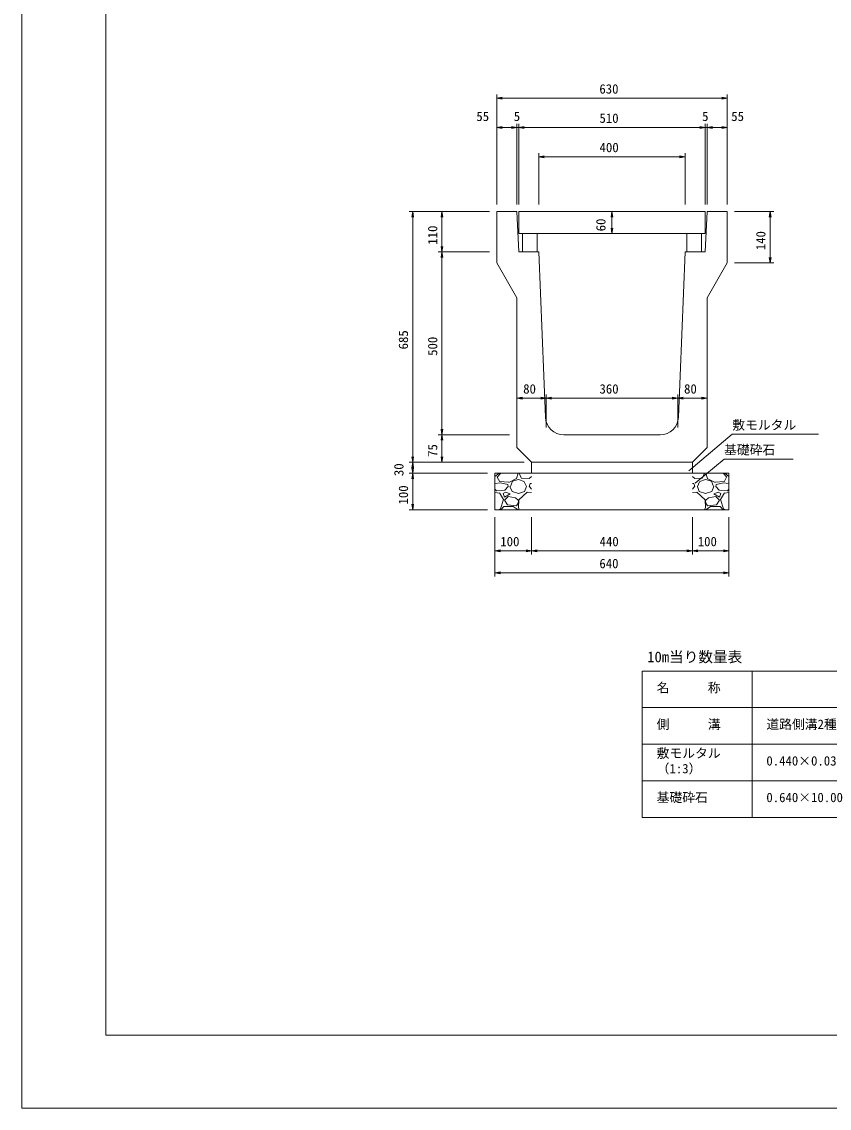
# Model space of a CAD drawing. Units: millimetres, scale not verified, with parts at other scales. Extents: x -2 to 84098, y 4 to 59404.
# Drawn here: x -2 to 22083, y 4 to 29704 of the extents above; entities that cross this region are included whole.
import ezdxf
from ezdxf.enums import TextEntityAlignment as Align

# ---------------------------------------------------------------- set-up
doc = ezdxf.new("R2010")
doc.units = ezdxf.units.MM
doc.header["$LTSCALE"] = 100
for name, color, linetype, lineweight in [('0_2', 7, 'Continuous', 18), ('D-MTR-FRAM（材料表図枠）', 2, 'Continuous', 18), ('D-STR-DIM（寸法）', 7, 'Continuous', 18), ('D-STR-HTXT（旗揚げ）', 7, 'Continuous', 18), ('D-STR-STR1（構造物）', 7, 'Continuous', 18), ('D-STR-STRn（構造物）', 7, 'Continuous', 18), ('D-STR（構造物外形線）', 1, 'Continuous', 18), ('D-TTL(外枠）', 2, 'Continuous', 18), ('DEFPOINTS_3', 8, 'Continuous', 18)]:
    doc.layers.add(name, color=color, linetype=linetype, lineweight=lineweight)
for name, color, linetype in [('D-MTR-TXT(文字列）', 7, 'Continuous'), ('D-MTR（材料表タイトル）', 7, 'Continuous'), ('D-STR-TXT（文字）', 7, 'Continuous')]:
    doc.layers.add(name, color=color, linetype=linetype)
doc.styles.add('ＭＳ ゴシック', font='')
doc.styles.get('ＭＳ ゴシック').set_extended_font_data('MS Gothic')

msp = doc.modelspace()

# ---------------------------------------------------------------- linework, layer by layer
at = {"layer": '0_2'}
for p, q in [((12989.8, 27612.6), (13139.8, 27637.6)), ((19139.8, 27637.6), (19289.8, 27612.6)), ((13139.8, 27587.6), (12989.8, 27612.6)), ((12989.8, 27612.6), (13009.8, 27612.6)), ((19289.8, 27612.6), (19139.8, 27587.6)), ((19289.8, 27612.6), (19269.8, 27612.6)), ((12989.8, 26812.6), (13139.8, 26837.6)), ((13139.8, 26787.6), (12989.8, 26812.6)), ((12989.8, 26812.6), (13009.8, 26812.6)), ((13389.8, 26837.6), (13539.8, 26812.6)), ((13389.8, 26837.6), (13539.8, 26812.6)), ((13539.8, 26812.6), (13389.8, 26787.6)), ((13539.8, 26812.6), (13389.8, 26787.6)), ((13539.8, 26812.6), (13519.8, 26812.6)), ((13539.8, 26812.6), (13519.8, 26812.6)), ((13589.8, 26812.6), (13739.8, 26837.6)), ((13589.8, 26812.6), (13739.8, 26837.6)), ((13739.8, 26787.6), (13589.8, 26812.6)), ((13589.8, 26812.6), (13609.8, 26812.6)), ((13739.8, 26787.6), (13589.8, 26812.6)), ((13589.8, 26812.6), (13609.8, 26812.6)), ((18539.8, 26837.6), (18689.8, 26812.6)), ((18539.8, 26837.6), (18689.8, 26812.6)), ((18689.8, 26812.6), (18539.8, 26787.6)), ((18689.8, 26812.6), (18539.8, 26787.6)), ((18689.8, 26812.6), (18669.8, 26812.6)), ((18689.8, 26812.6), (18669.8, 26812.6)), ((18739.8, 26812.6), (18889.8, 26837.6)), ((18739.8, 26812.6), (18889.8, 26837.6)), ((18889.8, 26787.6), (18739.8, 26812.6)), ((18739.8, 26812.6), (18759.8, 26812.6)), ((18889.8, 26787.6), (18739.8, 26812.6)), ((18739.8, 26812.6), (18759.8, 26812.6)), ((19139.8, 26837.6), (19289.8, 26812.6)), ((19289.8, 26812.6), (19139.8, 26787.6)), ((19289.8, 26812.6), (19269.8, 26812.6)), ((14139.8, 26012.6), (14289.8, 26037.6)), ((14289.8, 25987.6), (14139.8, 26012.6)), ((14139.8, 26012.6), (14159.8, 26012.6)), ((17989.8, 26037.6), (18139.8, 26012.6)), ((18139.8, 26012.6), (17989.8, 25987.6)), ((18139.8, 26012.6), (18119.8, 26012.6)), ((10664.8, 24362.6), (10689.8, 24512.6)), ((10689.8, 24512.6), (10714.8, 24362.6)), ((10689.8, 24512.6), (10689.8, 24492.6)), ((11464.8, 24362.6), (11489.8, 24512.6)), ((11489.8, 24512.6), (11514.8, 24362.6)), ((11489.8, 24512.6), (11489.8, 24492.6)), ((16114.8, 24362.6), (16139.8, 24512.6)), ((16139.8, 24512.6), (16164.8, 24362.6)), ((16139.8, 24512.6), (16139.8, 24492.6)), ((20438.9, 24362.6), (20463.9, 24512.6)), ((20463.9, 24512.6), (20488.9, 24362.6)), ((20463.9, 24512.6), (20463.9, 24492.6)), ((16139.8, 23912.6), (16114.8, 24062.6)), ((16164.8, 24062.6), (16139.8, 23912.6)), ((16139.8, 23912.6), (16139.8, 23932.6)), ((11489.8, 23412.6), (11464.8, 23562.6)), ((11514.8, 23562.6), (11489.8, 23412.6)), ((11464.8, 23262.6), (11489.8, 23412.6)), ((11489.8, 23412.6), (11489.8, 23432.6)), ((11489.8, 23412.6), (11514.8, 23262.6)), ((11489.8, 23412.6), (11489.8, 23392.6)), ((20463.9, 23112.6), (20438.9, 23262.6)), ((20488.9, 23262.6), (20463.9, 23112.6)), ((20463.9, 23112.6), (20463.9, 23132.6)), ((13539.8, 19412.6), (13689.8, 19437.6)), ((13689.8, 19387.6), (13539.8, 19412.6)), ((13539.8, 19412.6), (13559.8, 19412.6)), ((14189.9, 19437.6), (14339.9, 19412.6)), ((14339.9, 19412.6), (14189.9, 19387.6)), ((14339.9, 19412.6), (14319.9, 19412.6)), ((14339.9, 19412.6), (14489.9, 19437.6)), ((14489.9, 19387.6), (14339.9, 19412.6)), ((14339.9, 19412.6), (14359.9, 19412.6)), ((17789.8, 19437.6), (17939.8, 19412.6)), ((17939.8, 19412.6), (17789.8, 19387.6)), ((17939.8, 19412.6), (17919.8, 19412.6)), ((17939.8, 19412.6), (18089.8, 19437.6)), ((18089.8, 19387.6), (17939.8, 19412.6)), ((17939.8, 19412.6), (17959.8, 19412.6)), ((18589.8, 19437.6), (18739.8, 19412.6)), ((18739.8, 19412.6), (18589.8, 19387.6)), ((18739.8, 19412.6), (18719.8, 19412.6)), ((11489.8, 18412.6), (11464.8, 18562.6)), ((11514.8, 18562.6), (11489.8, 18412.6)), ((11489.8, 18412.6), (11489.8, 18432.6)), ((11464.8, 18262.6), (11489.8, 18412.6)), ((11489.8, 18412.6), (11514.8, 18262.6)), ((11489.8, 18412.6), (11489.8, 18392.6)), ((10689.8, 17662.6), (10664.8, 17812.6)), ((10664.8, 17512.6), (10689.8, 17662.6)), ((10714.8, 17812.6), (10689.8, 17662.6)), ((10689.8, 17662.6), (10689.8, 17682.6)), ((10689.8, 17662.6), (10714.8, 17512.6)), ((10689.8, 17662.6), (10689.8, 17642.6)), ((11489.8, 17662.6), (11464.8, 17812.6)), ((11514.8, 17812.6), (11489.8, 17662.6)), ((11489.8, 17662.6), (11489.8, 17682.6)), ((10689.8, 17362.6), (10664.8, 17512.6)), ((10664.8, 17212.6), (10689.8, 17362.6)), ((10714.8, 17512.6), (10689.8, 17362.6)), ((10689.8, 17362.6), (10689.8, 17382.6)), ((10689.8, 17362.6), (10714.8, 17212.6)), ((10689.8, 17362.6), (10689.8, 17342.6)), ((10689.8, 16362.6), (10664.8, 16512.6)), ((10714.8, 16512.6), (10689.8, 16362.6)), ((10689.8, 16362.6), (10689.8, 16382.6)), ((12939.8, 15240.3), (13089.8, 15265.3)), ((13089.8, 15215.3), (12939.8, 15240.3)), ((12939.8, 15240.3), (12959.8, 15240.3)), ((13789.8, 15265.3), (13939.8, 15240.3)), ((13939.8, 15240.3), (13789.8, 15215.3)), ((13939.8, 15240.3), (13919.8, 15240.3)), ((13939.8, 15240.3), (14089.8, 15265.3)), ((14089.8, 15215.3), (13939.8, 15240.3)), ((13939.8, 15240.3), (13959.8, 15240.3)), ((18189.8, 15265.3), (18339.8, 15240.3)), ((18339.8, 15240.3), (18189.8, 15215.3)), ((18339.8, 15240.3), (18319.8, 15240.3)), ((18339.8, 15240.3), (18489.8, 15265.3)), ((18489.8, 15215.3), (18339.8, 15240.3)), ((18339.8, 15240.3), (18359.8, 15240.3)), ((19189.8, 15265.3), (19339.8, 15240.3)), ((19339.8, 15240.3), (19189.8, 15215.3)), ((19339.8, 15240.3), (19319.8, 15240.3)), ((12939.8, 14639.6), (13089.8, 14664.6)), ((13089.8, 14614.6), (12939.8, 14639.6)), ((12939.8, 14639.6), (12959.8, 14639.6)), ((19189.8, 14664.6), (19339.8, 14639.6)), ((19339.8, 14639.6), (19189.8, 14614.6)), ((19339.8, 14639.6), (19319.8, 14639.6))]:
    msp.add_line(p, q, dxfattribs=at)
at = {"layer": 'D-MTR-FRAM（材料表図枠）'}
for p, q in [((16969.5, 11955.4), (30969.5, 11955.4)), ((16969.5, 7955.4), (16969.5, 11955.4)), ((19969.5, 7955.4), (19969.5, 11955.4)), ((16969.5, 10955.4), (30969.5, 10955.4)), ((16969.5, 9955.4), (30969.5, 9955.4)), ((16969.5, 8955.4), (30969.5, 8955.4)), ((16969.5, 7955.4), (30969.5, 7955.4))]:
    msp.add_line(p, q, dxfattribs=at)
at = {"layer": 'D-STR-DIM（寸法）'}
for p, q in [((12989.8, 24712.6), (12989.8, 27712.6)), ((19289.8, 24712.6), (19289.8, 27712.6)), ((13009.8, 27612.6), (19269.8, 27612.6)), ((12989.8, 24712.6), (12989.8, 26912.6)), ((13009.8, 26812.6), (13519.8, 26812.6)), ((13519.8, 26812.6), (13499.8, 26812.6)), ((13539.8, 24712.6), (13539.8, 26912.6)), ((13539.8, 24712.6), (13539.8, 26912.6)), ((13539.8, 26812.6), (13589.8, 26812.6)), ((13589.8, 24712.6), (13589.8, 26912.6)), ((13589.8, 24712.6), (13589.8, 26912.6)), ((13609.8, 26812.6), (18669.8, 26812.6)), ((13609.8, 26812.6), (13629.8, 26812.6)), ((18669.8, 26812.6), (18649.8, 26812.6)), ((18689.8, 24712.6), (18689.8, 26912.6)), ((18689.8, 24712.6), (18689.8, 26912.6)), ((18739.8, 26812.6), (18689.8, 26812.6)), ((18739.8, 24712.6), (18739.8, 26912.6)), ((18739.8, 24712.6), (18739.8, 26912.6)), ((18759.8, 26812.6), (18779.8, 26812.6)), ((19269.8, 26812.6), (18759.8, 26812.6)), ((19289.8, 24712.6), (19289.8, 26912.6)), ((14139.8, 24712.6), (14139.8, 26112.6)), ((14159.8, 26012.6), (18119.8, 26012.6)), ((18139.8, 24712.6), (18139.8, 26112.6)), ((12789.8, 24512.6), (10589.8, 24512.6)), ((10689.8, 24492.6), (10689.8, 17682.6)), ((12789.8, 24512.6), (11389.8, 24512.6)), ((11489.8, 24492.6), (11489.8, 23432.6)), ((15939.8, 24512.6), (16039.8, 24512.6)), ((16139.8, 24492.6), (16139.8, 23932.6)), ((19489.8, 24512.6), (20563.9, 24512.6)), ((20463.9, 23132.6), (20463.9, 24492.6)), ((15939.8, 23912.6), (16039.8, 23912.6)), ((12789.8, 23412.6), (11389.8, 23412.6)), ((12789.8, 23412.6), (11389.8, 23412.6)), ((11489.8, 23392.6), (11489.8, 18432.6)), ((19489.8, 23112.6), (20563.9, 23112.6)), ((13539.8, 18612.6), (13539.8, 19512.6)), ((13559.8, 19412.6), (14319.9, 19412.6)), ((14339.9, 18612.6), (14339.9, 19512.6)), ((14339.9, 18612.6), (14339.9, 19512.6)), ((14359.9, 19412.6), (17919.8, 19412.6)), ((17939.8, 18612.6), (17939.8, 19512.6)), ((17939.8, 18612.6), (17939.8, 19512.6)), ((18719.8, 19412.6), (17959.8, 19412.6)), ((18739.8, 18612.6), (18739.8, 19512.6)), ((13339.8, 18412.6), (11389.8, 18412.6)), ((13339.8, 18412.6), (11389.8, 18412.6)), ((11489.8, 18392.6), (11489.8, 17682.6)), ((13739.8, 17662.6), (10589.8, 17662.6)), ((13739.8, 17662.6), (10589.8, 17662.6)), ((10689.8, 17642.6), (10689.8, 17382.6)), ((13739.8, 17662.6), (11389.8, 17662.6)), ((12739.8, 17362.6), (10589.8, 17362.6)), ((12739.8, 17362.6), (10589.8, 17362.6)), ((10689.8, 17342.6), (10689.8, 16382.6)), ((12739.8, 16362.6), (10589.8, 16362.6)), ((12939.8, 16162.6), (12939.8, 15140.3)), ((12939.8, 16162.6), (12939.8, 14539.6)), ((13939.8, 16162.6), (13939.8, 15140.3)), ((13939.8, 16162.6), (13939.8, 15140.3)), ((18339.8, 16162.6), (18339.8, 15140.3)), ((18339.8, 16162.6), (18339.8, 15140.3)), ((19339.8, 16162.6), (19339.8, 15140.3)), ((19339.8, 16162.6), (19339.8, 14539.6)), ((13919.8, 15240.3), (12959.8, 15240.3)), ((13959.8, 15240.3), (18319.8, 15240.3)), ((18359.8, 15240.3), (19319.8, 15240.3)), ((19319.8, 14639.6), (12959.8, 14639.6))]:
    msp.add_line(p, q, dxfattribs=at)
at = {"layer": 'D-STR-HTXT（旗揚げ）'}
for p, q in [((18237.9, 17425.9), (19429.6, 18427.2)), ((21789.4, 18427.2), (19429.6, 18427.2)), ((18418.6, 17088.8), (19205.1, 17748.2)), ((21091.4, 17748.2), (19205.1, 17748.2))]:
    msp.add_line(p, q, dxfattribs=at)
at = {"layer": 'D-STR-STR1（構造物）'}
for p, q in [((13589.8, 24512.6), (18689.8, 24512.6)), ((13589.8, 23912.6), (13589.8, 24512.6)), ((18689.8, 23912.6), (18689.8, 24512.6)), ((13589.8, 23912.6), (18689.8, 23912.6)), ((13689.8, 23412.6), (13689.8, 23912.6)), ((14089.8, 23412.6), (14089.8, 23912.6)), ((18189.8, 23412.6), (18189.8, 23912.6)), ((18589.8, 23412.6), (18589.8, 23912.6))]:
    msp.add_line(p, q, dxfattribs=at)
at = {"layer": 'D-STR-STRn（構造物）'}
for p, q in [((13939.8, 17662.6), (13939.8, 17362.6)), ((18339.8, 17662.6), (18339.8, 17362.6)), ((13939.8, 17362.6), (12939.8, 17362.6)), ((12939.8, 17362.6), (12939.8, 16362.6)), ((12939.8, 17275.6), (13052.4, 17362.6)), ((13001.6, 17252.1), (13101, 17362.6)), ((13073.6, 17131.6), (13003.6, 17251.6)), ((13571.9, 17362), (13531.9, 17222)), ((13606, 17362.6), (13659.9, 17234.4)), ((13661, 17231.6), (13871, 17221.6)), ((13871.6, 17222.8), (13939.8, 17275.5)), ((18339.8, 17362.6), (13939.8, 17362.6)), ((18339.8, 17362.6), (19339.8, 17362.6)), ((18408.1, 17222.8), (18339.8, 17275.5)), ((18618.7, 17231.6), (18408.7, 17221.6)), ((18673.7, 17362.6), (18619.8, 17234.4)), ((18707.8, 17362), (18747.8, 17222)), ((19278.1, 17252.1), (19178.7, 17362.6)), ((19206.1, 17131.6), (19276.1, 17251.6)), ((19339.8, 17275.6), (19227.3, 17362.6)), ((19339.8, 17362.6), (19339.8, 16362.6)), ((13092.5, 17101), (12939.8, 17084.9)), ((12981.3, 16885.4), (12939.8, 16930.5)), ((13321, 17114.2), (13071, 17134.2)), ((13291.2, 17052.7), (13091.2, 17102.7)), ((13301.6, 17002.1), (13211.6, 16902.1)), ((13301.7, 17001.5), (13291.7, 17051.5)), ((13532.1, 17221.4), (13322.1, 17111.4)), ((13350.7, 17002.4), (13410.7, 16862.4)), ((13361.4, 17002), (13421.4, 17142)), ((13421.7, 17142.1), (13581.7, 17192.1)), ((13581.2, 17192), (13741.2, 17132)), ((13741.7, 17131.8), (13801.7, 17001.8)), ((13751.3, 16862.6), (13801.3, 17002.6)), ((13939.8, 16930.6), (13871.3, 17005.4)), ((13871.4, 17002.4), (13901.4, 17082.4)), ((13939.8, 17084.9), (13902.5, 17081)), ((18339.8, 17084.9), (18377.2, 17081)), ((18339.8, 16930.6), (18408.4, 17005.4)), ((18408.3, 17002.4), (18378.3, 17082.4)), ((18538, 17131.8), (18478, 17001.8)), ((18528.4, 16862.6), (18478.4, 17002.6)), ((18698.5, 17192), (18538.5, 17132)), ((18858, 17142.1), (18698, 17192.1)), ((18747.6, 17221.4), (18957.6, 17111.4)), ((18918.3, 17002), (18858.3, 17142)), ((18929, 17002.4), (18869, 16862.4)), ((18958.7, 17114.2), (19208.7, 17134.2)), ((18978, 17001.5), (18988, 17051.5)), ((18978.1, 17002.1), (19068.1, 16902.1)), ((18988.5, 17052.7), (19188.5, 17102.7)), ((19187.2, 17101), (19339.8, 17084.9)), ((19298.4, 16885.4), (19339.8, 16930.5)), ((13061.9, 16821.1), (12939.8, 16831.3)), ((13210.9, 16902.7), (12980.9, 16882.7)), ((13173.8, 16642.7), (13063.8, 16822.7)), ((13091.7, 16391.8), (13171.7, 16641.8)), ((13161.2, 16812.1), (13201.2, 16712.1)), ((13231.5, 16841.7), (13161.5, 16811.7)), ((13201.2, 16712.3), (13351.2, 16802.3)), ((13301.5, 16722.1), (13201.5, 16622.1)), ((13351.9, 16802.3), (13231.9, 16842.3)), ((13502.7, 16692.7), (13302.7, 16722.7)), ((13410.8, 16861.4), (13580.8, 16811.4)), ((13583.7, 16620), (13503.7, 16690)), ((13591.1, 16632.6), (13581.1, 16422.6)), ((13582.1, 16811.5), (13752.1, 16861.5)), ((13821.8, 16842), (13591.8, 16632)), ((13939.8, 16831.3), (13821.9, 16841.1)), ((18339.8, 16831.3), (18457.8, 16841.1)), ((18457.9, 16842), (18687.9, 16632)), ((18697.6, 16811.5), (18527.6, 16861.5)), ((18688.6, 16632.6), (18698.6, 16422.6)), ((18696, 16620), (18776, 16690)), ((18868.9, 16861.4), (18698.9, 16811.4)), ((18777, 16692.7), (18977, 16722.7)), ((18927.8, 16802.3), (19047.8, 16842.3)), ((19078.5, 16712.3), (18928.5, 16802.3)), ((18978.2, 16722.1), (19078.2, 16622.1)), ((19048.2, 16841.7), (19118.2, 16811.7)), ((19068.8, 16902.7), (19298.8, 16882.7)), ((19118.5, 16812.1), (19078.5, 16712.1)), ((19105.9, 16642.7), (19215.9, 16822.7)), ((19188, 16391.8), (19108, 16641.8)), ((19217.8, 16821.1), (19339.8, 16831.3)), ((12939.8, 16362.6), (19339.8, 16362.6)), ((13052.4, 16362.6), (13091.6, 16392.8)), ((13101, 16362.6), (13181.6, 16452.1)), ((13181.6, 16452.1), (13441.6, 16452.1)), ((13201.3, 16622.4), (13281.3, 16502.4)), ((13281.9, 16501.7), (13531.9, 16471.7)), ((13441.3, 16454.4), (13571.3, 16364.4)), ((13531.9, 16472.2), (13581.9, 16562.2)), ((13579.9, 16424.4), (13606, 16362.6)), ((13581.6, 16562.1), (13581.6, 16622.1)), ((18699.8, 16424.4), (18673.7, 16362.6)), ((18747.8, 16472.2), (18697.8, 16562.2)), ((18698.1, 16562.1), (18698.1, 16622.1)), ((18838.4, 16454.4), (18708.4, 16364.4)), ((18997.8, 16501.7), (18747.8, 16471.7)), ((19098.1, 16452.1), (18838.1, 16452.1)), ((19078.4, 16622.4), (18998.4, 16502.4)), ((19178.7, 16362.6), (19098.1, 16452.1)), ((19227.3, 16362.6), (19188.1, 16392.8))]:
    msp.add_line(p, q, dxfattribs=at)
at = {"layer": 'D-STR（構造物外形線）'}
for p, q in [((12989.8, 23112.6), (12989.8, 24512.6)), ((12989.8, 24512.6), (13539.8, 24512.6)), ((13539.8, 24512.6), (13589.8, 23412.6)), ((18689.8, 23412.6), (18739.8, 24512.6)), ((18739.8, 24512.6), (19289.8, 24512.6)), ((19289.8, 23112.6), (19289.8, 24512.6)), ((13589.8, 23412.6), (14139.8, 23412.6)), ((14139.8, 23412.6), (14320.7, 18891.8)), ((17959, 18891.8), (18139.8, 23412.6)), ((18139.8, 23412.6), (18689.8, 23412.6)), ((12989.8, 23112.6), (13539.8, 22159.9)), ((18739.8, 22159.9), (19289.8, 23112.6)), ((13539.8, 18062.6), (13539.8, 22159.9)), ((18739.8, 18062.6), (18739.8, 22159.9)), ((14820.2, 18412.6), (17459.4, 18412.6)), ((13539.8, 18062.6), (13939.8, 17662.6)), ((18339.8, 17662.6), (18739.8, 18062.6)), ((13939.8, 17662.6), (18339.8, 17662.6))]:
    msp.add_line(p, q, dxfattribs=at)
for centre, start, end in [((14820.2, 18912.6), 182.29015, 270), ((17459.4, 18912.6), 270, 357.70985)]:
    msp.add_arc(centre, 500, start, end, dxfattribs=at)
at = {"layer": 'D-TTL(外枠）'}
for p, q in [((2297.9, 2004.1), (2297.9, 57404.1)), ((81797.9, 2004.1), (2297.9, 2004.1))]:
    msp.add_line(p, q, dxfattribs=at)
at = {"layer": 'DEFPOINTS_3'}
for q in [(-2.1, 59404.1), (84097.9, 4.1)]:
    msp.add_line((-2.1, 4.1), q, dxfattribs=at)

# ---------------------------------------------------------------- texts
at = {"layer": 'D-MTR-TXT(文字列）', "style": 'ＭＳ ゴシック'}
for s, p in [('名\u3000\u3000\u3000称', (17361.7, 11295.7)), ('側\u3000\u3000\u3000溝', (17361.7, 10295.7)), ('道路側溝2種G付\u3000400×500', (20361.7, 10295.7)), ('敷モルタル', (17361.7, 9505.7)), ('0.440×0.03×10.00', (20361.7, 9295.7)), ('（1:3）', (17361.7, 9083.5)), ('基礎砕石', (17361.7, 8295.7)), ('0.640×10.00', (20361.7, 8295.7))]:
    msp.add_text(s, height=256.6, dxfattribs=at).set_placement(p, align=Align.BOTTOM_LEFT)
at = {"layer": 'D-MTR（材料表タイトル）', "style": 'ＭＳ ゴシック'}
msp.add_text('10m当り数量表', height=293.3, dxfattribs=at).set_placement((17103.7, 12107.9), align=Align.BOTTOM_LEFT)
at = {"layer": 'D-STR-DIM（寸法）', "style": 'ＭＳ ゴシック'}
for s, p in [('630', (15795.2, 27662.6)), ('55', (12430.7, 26912.6)), ('5', (13454.7, 26912.6)), ('510', (15797.8, 26862.6)), ('5', (18604.7, 26912.6)), ('55', (19401.3, 26912.6)), ('400', (15800.5, 26062.6)), ('80', (13711.6, 19462.6)), ('360', (15797.8, 19462.6)), ('80', (18111.5, 19462.6)), ('100', (13085.4, 15290.3)), ('440', (15800.5, 15290.3)), ('100', (18485.4, 15290.3)), ('640', (15795.2, 14689.6))]:
    msp.add_text(s, height=256.6, dxfattribs=at).set_placement(p, align=Align.BOTTOM_LEFT)
for s, p in [('110', (11439.8, 23608.1)), ('60', (16039.8, 23974.3)), ('140', (20413.9, 23458.1)), ('685', (10639.8, 20747.3)), ('500', (11439.8, 20570.6)), ('75', (11439.8, 17809.3)), ('30', (10514.8, 17284.3)), ('100', (10639.8, 16508.1))]:
    msp.add_text(s, height=256.6, rotation=90, dxfattribs=at).set_placement(p, align=Align.BOTTOM_LEFT)
at = {"layer": 'D-STR-TXT（文字）', "style": 'ＭＳ ゴシック'}
for s, p in [('敷モルタル', (19429.6, 18477.2)), ('基礎砕石', (19205.1, 17798.2))]:
    msp.add_text(s, height=256.6, dxfattribs=at).set_placement(p, align=Align.BOTTOM_LEFT)

doc.saveas('drawing.dxf')
